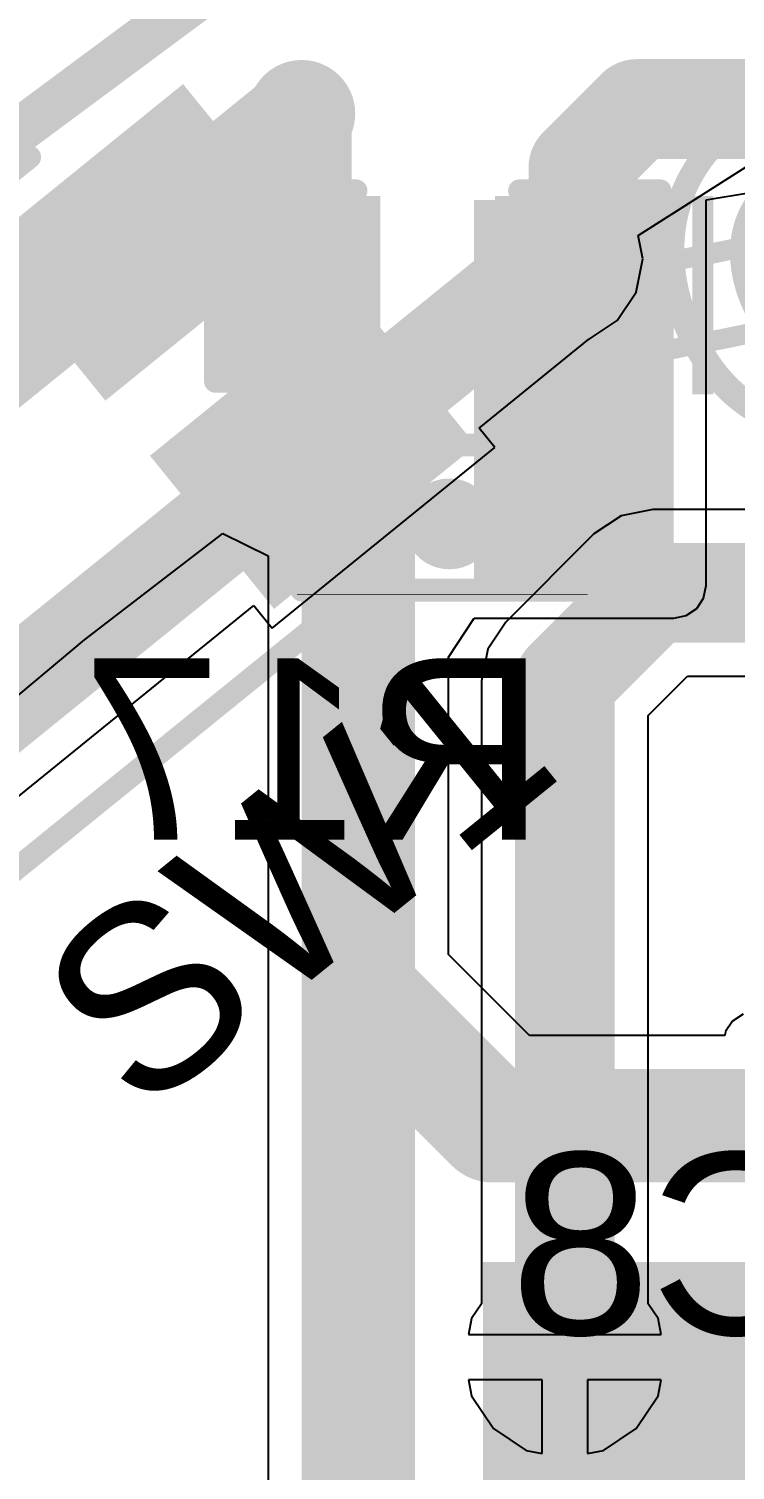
# Model space of a CAD drawing. Header units: millimetres. Extents: x -0.71 to 2.98, y -0.65 to 2.9.
# Drawn here: x 0.1429 to 0.2985, y 2.2481 to 2.5657 of the extents above; entities that cross this region are included whole.
import ezdxf

# ---------------------------------------------------------------- set-up
doc = ezdxf.new("R2010")
doc.units = ezdxf.units.MM
doc.header["$MEASUREMENT"] = 0
for name, color, linetype in [('BottomLayer', 5, 'Continuous'), ('BottomOverlay', 54, 'Continuous'), ('BottomPaste', 16, 'Continuous'), ('BottomSolder', 6, 'Continuous'), ('Mechanical2', 216, 'Continuous'), ('TopLayer', 1, 'Continuous'), ('TopOverlay', 2, 'Continuous'), ('TopPaste', 8, 'Continuous'), ('TopSolder', 216, 'Continuous'), ('ViaHoleLayer', 16, 'Continuous')]:
    doc.layers.add(name, color=color, linetype=linetype)
doc.styles.add('Arial', font='', dxfattribs={"height": 0.2})
doc.styles.get('Arial').set_extended_font_data('Arial')

# ---------------------------------------------------------------- blocks, each defined once
blk = doc.blocks.new('CAP_0603_B_225')
at = {"layer": 'BottomLayer'}
for points in [[(-0.045, -0.0175), (-0.045, 0.0175), (-0.015, 0.0175), (-0.015, -0.0175)], [(0.015, -0.0175), (0.015, 0.0175), (0.045, 0.0175), (0.045, -0.0175)]]:
    blk.add_hatch(color=5, dxfattribs=at).paths.add_polyline_path(points)
at = {"layer": 'BottomPaste'}
for points in [[(-0.045, -0.0175), (-0.045, 0.0175), (-0.015, 0.0175), (-0.015, -0.0175)], [(0.015, -0.0175), (0.015, 0.0175), (0.045, 0.0175), (0.045, -0.0175)]]:
    blk.add_hatch(color=16, dxfattribs=at).paths.add_polyline_path(points)
at = {"layer": 'BottomSolder'}
for points in [[(-0.04736, -0.01986), (-0.04736, 0.01986), (-0.01264, 0.01986), (-0.01264, -0.01986)], [(0.01264, -0.01986), (0.01264, 0.01986), (0.04736, 0.01986), (0.04736, -0.01986)]]:
    blk.add_hatch(color=6, dxfattribs=at).paths.add_polyline_path(points)
at = {"layer": 'BottomOverlay', "const_width": 0.005}
for points in [[(-0.049, 0.021), (-0.049, -0.021)], [(-0.018, 0.021), (-0.049, 0.021)], [(0.049, 0.021), (0.018, 0.021)], [(0.049, 0.021), (0.049, -0.021)], [(-0.018, -0.021), (-0.049, -0.021)], [(0.049, -0.021), (0.018, -0.021)]]:
    blk.add_lwpolyline(points, dxfattribs=at)
at = {"layer": 'BottomOverlay', "const_width": 0.0025}
for points in [[(-0.05025, 0.021, 1), (-0.04775, 0.021, 1)], [(-0.05025, 0.021, 1), (-0.04775, 0.021, 1)], [(-0.01925, 0.021, 1), (-0.01675, 0.021, 1)], [(0.01675, 0.021, 1), (0.01925, 0.021, 1)], [(0.04775, 0.021, 1), (0.05025, 0.021, 1)], [(0.04775, 0.021, 1), (0.05025, 0.021, 1)], [(-0.05025, -0.021, 1), (-0.04775, -0.021, 1)], [(-0.05025, -0.021, 1), (-0.04775, -0.021, 1)], [(-0.01925, -0.021, 1), (-0.01675, -0.021, 1)], [(0.01675, -0.021, 1), (0.01925, -0.021, 1)], [(0.04775, -0.021, 1), (0.05025, -0.021, 1)], [(0.04775, -0.021, 1), (0.05025, -0.021, 1)]]:
    blk.add_lwpolyline(points, format="xyb", close=True, dxfattribs=at)
blk = doc.blocks.new('TS_1185EC_C_D_B_254')
at = {"layer": 'TopLayer'}
for points in [[(-0.10039, 0.04724), (-0.05118, 0.04724), (-0.05118, 0.01181), (-0.10039, 0.01181)], [(0.05118, 0.04724), (0.10039, 0.04724), (0.10039, 0.01181), (0.05118, 0.01181)], [(-0.10039, -0.01181), (-0.05118, -0.01181), (-0.05118, -0.04724), (-0.10039, -0.04724)], [(0.05118, -0.01181), (0.10039, -0.01181), (0.10039, -0.04724), (0.05118, -0.04724)]]:
    blk.add_hatch(color=1, dxfattribs=at).paths.add_polyline_path(points)
at = {"layer": 'TopPaste'}
for points in [[(-0.10039, 0.04724), (-0.05118, 0.04724), (-0.05118, 0.01181), (-0.10039, 0.01181)], [(0.05118, 0.04724), (0.10039, 0.04724), (0.10039, 0.01181), (0.05118, 0.01181)], [(-0.10039, -0.01181), (-0.05118, -0.01181), (-0.05118, -0.04724), (-0.10039, -0.04724)], [(0.05118, -0.01181), (0.10039, -0.01181), (0.10039, -0.04724), (0.05118, -0.04724)]]:
    blk.add_hatch(color=8, dxfattribs=at).paths.add_polyline_path(points)
at = {"layer": 'TopSolder'}
for points in [[(-0.10439, 0.05124), (-0.04718, 0.05124), (-0.04718, 0.00781), (-0.10439, 0.00781)], [(0.04718, 0.05124), (0.10439, 0.05124), (0.10439, 0.00781), (0.04718, 0.00781)], [(-0.10439, -0.00781), (-0.04718, -0.00781), (-0.04718, -0.05124), (-0.10439, -0.05124)], [(0.04718, -0.00781), (0.10439, -0.00781), (0.10439, -0.05124), (0.04718, -0.05124)]]:
    blk.add_hatch(color=216, dxfattribs=at).paths.add_polyline_path(points)
at = {"layer": 'TopOverlay'}
for points, const_width in [([(-0.084, 0.061, 1), (-0.094, 0.061, 1)], 0.01), ([(-0.0965, 0.061, 1), (-0.0915, 0.061, 1)], 0.005), ([(-0.0865, 0.061, 1), (-0.0815, 0.061, 1)], 0.005), ([(-0.06925, 0.06, 1), (-0.06675, 0.06, 1)], 0.0025), ([(0.06675, 0.06, 1), (0.06925, 0.06, 1)], 0.0025), ([(-0.06925, -0.06, 1), (-0.06675, -0.06, 1)], 0.0025), ([(0.06675, -0.06, 1), (0.06925, -0.06, 1)], 0.0025)]:
    blk.add_lwpolyline(points, format="xyb", close=True, dxfattribs=dict(at, const_width=const_width))
at = {"layer": 'TopOverlay', "const_width": 0.005}
for points in [[(0.068, 0.06), (-0.068, 0.06)], [(0.068, -0.06), (-0.068, -0.06)]]:
    blk.add_lwpolyline(points, dxfattribs=at)
blk = doc.blocks.new('RES_0402_B_290')
at = {"layer": 'BottomLayer'}
for points in [[(-0.0095, 0.0125), (-0.0095, -0.0125), (-0.0275, -0.0125), (-0.0275, 0.0125)], [(0.0275, 0.0125), (0.0275, -0.0125), (0.0095, -0.0125), (0.0095, 0.0125)]]:
    blk.add_hatch(color=5, dxfattribs=at).paths.add_polyline_path(points)
at = {"layer": 'BottomPaste'}
for points in [[(-0.0095, 0.0125), (-0.0095, -0.0125), (-0.0275, -0.0125), (-0.0275, 0.0125)], [(0.0275, 0.0125), (0.0275, -0.0125), (0.0095, -0.0125), (0.0095, 0.0125)]]:
    blk.add_hatch(color=16, dxfattribs=at).paths.add_polyline_path(points)
at = {"layer": 'BottomSolder'}
for points in [[(-0.00733, 0.01467), (-0.00733, -0.01467), (-0.02967, -0.01467), (-0.02967, 0.01467)], [(0.02967, 0.01467), (0.02967, -0.01467), (0.00733, -0.01467), (0.00733, 0.01467)]]:
    blk.add_hatch(color=6, dxfattribs=at).paths.add_polyline_path(points)
at = {"layer": 'BottomOverlay'}
for points, const_width in [([(0.031, 0.016), (-0.031, 0.016)], 0.005), ([(-0.031, 0.016), (-0.031, -0.016)], 0.005), ([(0.032, 0.017), (-0.032, 0.017)], 0.000127), ([(0.031, 0.016), (0.031, -0.016)], 0.005), ([(0.031, -0.016), (-0.031, -0.016)], 0.005)]:
    blk.add_lwpolyline(points, dxfattribs=dict(at, const_width=const_width))
for points, const_width in [([(-0.03225, 0.016, 1), (-0.02975, 0.016, 1)], 0.0025), ([(-0.03225, 0.016, 1), (-0.02975, 0.016, 1)], 0.0025), ([(-0.03203, 0.017, 1), (-0.03197, 0.017, 1)], 0.0000635), ([(0.02975, 0.016, 1), (0.03225, 0.016, 1)], 0.0025), ([(0.02975, 0.016, 1), (0.03225, 0.016, 1)], 0.0025), ([(0.03197, 0.017, 1), (0.03203, 0.017, 1)], 0.0000635), ([(-0.03225, -0.016, 1), (-0.02975, -0.016, 1)], 0.0025), ([(-0.03225, -0.016, 1), (-0.02975, -0.016, 1)], 0.0025), ([(0.02975, -0.016, 1), (0.03225, -0.016, 1)], 0.0025), ([(0.02975, -0.016, 1), (0.03225, -0.016, 1)], 0.0025)]:
    blk.add_lwpolyline(points, format="xyb", close=True, dxfattribs=dict(at, const_width=const_width))

msp = doc.modelspace()

# ---------------------------------------------------------------- hatches: boundary and pattern name
at = {"layer": 'BottomLayer'}
h = msp.add_hatch(color=5, dxfattribs=at)
edge = h.paths.add_edge_path()
edge.add_arc((0.203, 2.547), 0.01181, 0, 360)
for points in [[(0.241, 2.443), (0.285, 2.443), (0.285, 2.528), (0.241, 2.528)], [(0.203, 2.45), (0.228, 2.45), (0.228, 2.473), (0.203, 2.473)], [(0.412, 2.244), (0.412, 2.294), (0.243, 2.294), (0.243, 2.244)]]:
    msp.add_hatch(color=5, dxfattribs=at).paths.add_polyline_path(points)
h = msp.add_hatch(color=5, dxfattribs=at)
edge = h.paths.add_edge_path()
edge.add_arc((0.259, 2.515), 0.01181, 0, 360)
h = msp.add_hatch(color=5, dxfattribs=at)
edge = h.paths.add_edge_path()
edge.add_arc((0.261, 2.273), 0.01181, 0, 360)
at = {"layer": 'BottomSolder'}
h = msp.add_hatch(color=6, dxfattribs=at)
edge = h.paths.add_edge_path()
edge.add_arc((0.203, 2.547), 0.00791, 0, 360)
h = msp.add_hatch(color=6, dxfattribs=at)
edge = h.paths.add_edge_path()
edge.add_arc((0.259, 2.515), 0.00791, 0, 360)
h = msp.add_hatch(color=6, dxfattribs=at)
edge = h.paths.add_edge_path()
edge.add_arc((0.261, 2.273), 0.00791, 0, 360)
at = {"layer": 'TopLayer'}
h = msp.add_hatch(color=1, dxfattribs=at)
edge = h.paths.add_edge_path()
edge.add_arc((0.203, 2.547), 0.01181, 0, 360)
h = msp.add_hatch(color=1, dxfattribs=at)
edge = h.paths.add_edge_path()
edge.add_arc((0.259, 2.515), 0.01181, 0, 360)
h = msp.add_hatch(color=1, dxfattribs=at)
edge = h.paths.add_edge_path()
edge.add_arc((0.261, 2.273), 0.01181, 0, 360)
at = {"layer": 'TopSolder'}
h = msp.add_hatch(color=216, dxfattribs=at)
edge = h.paths.add_edge_path()
edge.add_arc((0.203, 2.547), 0.00791, 0, 360)
h = msp.add_hatch(color=216, dxfattribs=at)
edge = h.paths.add_edge_path()
edge.add_arc((0.259, 2.515), 0.00791, 0, 360)
h = msp.add_hatch(color=216, dxfattribs=at)
edge = h.paths.add_edge_path()
edge.add_arc((0.261, 2.273), 0.00791, 0, 360)
at = {"layer": 'ViaHoleLayer'}
h = msp.add_hatch(color=16, dxfattribs=at)
edge = h.paths.add_edge_path()
edge.add_arc((0.203, 2.547), 0.00591, 0, 360)
h = msp.add_hatch(color=16, dxfattribs=at)
edge = h.paths.add_edge_path()
edge.add_arc((0.259, 2.515), 0.00591, 0, 360)
h = msp.add_hatch(color=16, dxfattribs=at)
edge = h.paths.add_edge_path()
edge.add_arc((0.261, 2.273), 0.00591, 0, 360)

# ---------------------------------------------------------------- linework, layer by layer
at = {"layer": 'BottomLayer'}
for p, q in [((0.29214, 2.528), (0.30188, 2.52965)), ((0.29214, 2.443), (0.29214, 2.528)), ((0.15512, 2.43107), (0.18562, 2.45447)), ((0.18562, 2.45447), (0.19562, 2.44954)), ((0.19562, 2.44954), (0.19562, 2.3535)), ((0.29159, 2.44027), (0.29214, 2.443)), ((0.29005, 2.43795), (0.29159, 2.44027)), ((0.23538, 2.42722), (0.241, 2.43586)), ((0.241, 2.43586), (0.285, 2.43586)), ((0.285, 2.43586), (0.28773, 2.43641)), ((0.28773, 2.43641), (0.29005, 2.43795)), ((0.09923, 2.38418), (0.15512, 2.43107)), ((0.23538, 2.36174), (0.23538, 2.42722)), ((0.25324, 2.34388), (0.23538, 2.36174)), ((0.19562, 2.3535), (0.19562, 2.12174)), ((0.29795, 2.34705), (0.29641, 2.34473)), ((0.30027, 2.34859), (0.29795, 2.34705)), ((0.29624, 2.34388), (0.25324, 2.34388)), ((0.29641, 2.34473), (0.29624, 2.34388))]:
    msp.add_line(p, q, dxfattribs=at)
for points, const_width in [([(0.203, 2.509), (0.203, 2.547)], 0.022), ([(0.264, 2.53511), (0.27689, 2.548)], 0.022), ([(0.27689, 2.548), (0.325, 2.548)], 0.022), ([(0.264, 2.458), (0.264, 2.53511)], 0.022), ([(0.2155, 2.3535), (0.2155, 2.458)], 0.025), ([(0.2155, 2.1135), (0.2155, 2.3535)], 0.025), ([(0.2155, 2.3535), (0.245, 2.324)], 0.025), ([(0.245, 2.324), (0.346, 2.324)], 0.025)]:
    msp.add_lwpolyline(points, dxfattribs=dict(at, const_width=const_width))
for points, const_width in [([(0.1975, 2.547, 1), (0.2085, 2.547, 1)], 0.011), ([(0.27139, 2.548, 1), (0.28239, 2.548, 1)], 0.011), ([(0.27139, 2.548, 1), (0.28239, 2.548, 1)], 0.011), ([(0.2585, 2.53511, 1), (0.2695, 2.53511, 1)], 0.011), ([(0.2585, 2.53511, 1), (0.2695, 2.53511, 1)], 0.011), ([(0.1975, 2.509, 1), (0.2085, 2.509, 1)], 0.011), ([(0.20925, 2.458, 1), (0.22175, 2.458, 1)], 0.0125), ([(0.2585, 2.458, 1), (0.2695, 2.458, 1)], 0.011), ([(0.20925, 2.3535, 1), (0.22175, 2.3535, 1)], 0.0125), ([(0.20925, 2.3535, 1), (0.22175, 2.3535, 1)], 0.0125), ([(0.20925, 2.3535, 1), (0.22175, 2.3535, 1)], 0.0125), ([(0.23875, 2.324, 1), (0.25125, 2.324, 1)], 0.0125), ([(0.23875, 2.324, 1), (0.25125, 2.324, 1)], 0.0125)]:
    msp.add_lwpolyline(points, format="xyb", close=True, dxfattribs=dict(at, const_width=const_width))
at = {"layer": 'Mechanical2', "const_width": 0.01}
msp.add_lwpolyline([(2.97335, 1.12706, 1), (-0.56996, 1.12706, 1)], format="xyb", close=True, dxfattribs=at)
at = {"layer": 'TopLayer'}
for p, q in [((0.27716, 2.52013), (0.30791, 2.53972)), ((0.27818, 2.515), (0.27716, 2.52013)), ((0.27672, 2.50766), (0.27818, 2.515)), ((0.27256, 2.50144), (0.27672, 2.50766)), ((0.26634, 2.49728), (0.27256, 2.50144)), ((0.24212, 2.47772), (0.26626, 2.49727)), ((0.26626, 2.49727), (0.26634, 2.49728)), ((0.2456, 2.47343), (0.24212, 2.47772)), ((0.19647, 2.43365), (0.2456, 2.47343)), ((0.27338, 2.45836), (0.26742, 2.45438)), ((0.2804, 2.45975), (0.27338, 2.45836)), ((0.32463, 2.45975), (0.2804, 2.45975)), ((0.26742, 2.45438), (0.24802, 2.43498)), ((0.1238, 2.38299), (0.19247, 2.43859)), ((0.19247, 2.43859), (0.19647, 2.43365)), ((0.24802, 2.43498), (0.24404, 2.42902)), ((0.24404, 2.42902), (0.24265, 2.422)), ((0.24265, 2.422), (0.24265, 2.28479)), ((0.27935, 2.4144), (0.288, 2.42305)), ((0.288, 2.42305), (0.32475, 2.42305)), ((0.27935, 2.28479), (0.27935, 2.4144)), ((0.24265, 2.28479), (0.24045, 2.28151)), ((0.28155, 2.28151), (0.27935, 2.28479)), ((0.24045, 2.28151), (0.23976, 2.278)), ((0.28224, 2.278), (0.28155, 2.28151)), ((0.23976, 2.278), (0.28224, 2.278)), ((0.256, 2.268), (0.23976, 2.268)), ((0.23976, 2.268), (0.24045, 2.26449)), ((0.256, 2.25176), (0.256, 2.268)), ((0.28224, 2.268), (0.266, 2.268)), ((0.266, 2.268), (0.266, 2.25176)), ((0.28155, 2.26449), (0.28224, 2.268)), ((0.24045, 2.26449), (0.24528, 2.25728)), ((0.27672, 2.25728), (0.28155, 2.26449)), ((0.24528, 2.25728), (0.25249, 2.25245)), ((0.26951, 2.25245), (0.27672, 2.25728)), ((0.25249, 2.25245), (0.256, 2.25176)), ((0.266, 2.25176), (0.26951, 2.25245))]:
    msp.add_line(p, q, dxfattribs=at)
at = {"layer": 'TopLayer', "const_width": 0.022}
for points in [[(0.17876, 2.52737), (0.203, 2.547)], [(0.16832, 2.51864), (0.17876, 2.52737)], [(0.15774, 2.51008), (0.16832, 2.51864)], [(0.21659, 2.48065), (0.259, 2.515)], [(0.06109, 2.43182), (0.15774, 2.51008)], [(0.20548, 2.47275), (0.21659, 2.48065)], [(0.09826, 2.38592), (0.19491, 2.46418)], [(0.261, 2.422), (0.2804, 2.4414)], [(0.2804, 2.4414), (0.34555, 2.4414)], [(0.261, 2.273), (0.261, 2.422)]]:
    msp.add_lwpolyline(points, dxfattribs=at)
at = {"layer": 'TopLayer', "const_width": 0.011}
for points in [[(0.1975, 2.547, 1), (0.2085, 2.547, 1)], [(0.17326, 2.52737, 1), (0.18426, 2.52737, 1)], [(0.17326, 2.52737, 1), (0.18426, 2.52737, 1)], [(0.16282, 2.51864, 1), (0.17382, 2.51864, 1)], [(0.16282, 2.51864, 1), (0.17382, 2.51864, 1)], [(0.2535, 2.515, 1), (0.2645, 2.515, 1)], [(0.15224, 2.51008, 1), (0.16324, 2.51008, 1)], [(0.15224, 2.51008, 1), (0.16324, 2.51008, 1)], [(0.21109, 2.48065, 1), (0.22209, 2.48065, 1)], [(0.21109, 2.48065, 1), (0.22209, 2.48065, 1)], [(0.19998, 2.47275, 1), (0.21098, 2.47275, 1)], [(0.18941, 2.46418, 1), (0.20041, 2.46418, 1)], [(0.2749, 2.4414, 1), (0.2859, 2.4414, 1)], [(0.2749, 2.4414, 1), (0.2859, 2.4414, 1)], [(0.2555, 2.422, 1), (0.2665, 2.422, 1)], [(0.2555, 2.422, 1), (0.2665, 2.422, 1)], [(0.2555, 2.273, 1), (0.2665, 2.273, 1)]]:
    msp.add_lwpolyline(points, format="xyb", close=True, dxfattribs=at)

# ---------------------------------------------------------------- block references
for name, p, rotation in [('TS_1185EC_C_D_B_254', (0.128, 2.448), 219), ('CAP_0603_B_225', (0.233, 2.509), 180), ('RES_0402_B_290', (0.234, 2.458), 180)]:
    msp.add_blockref(name, p, dxfattribs=dict(rotation=rotation))

# ---------------------------------------------------------------- texts
at = {"layer": 'BottomOverlay', "style": 'Arial', "text_generation_flag": 2}
msp.add_text('#', height=0.06, rotation=90, dxfattribs=at).set_placement((0.3314, 2.53133))
for s, p in [('R17', (0.25698, 2.38701)), ('C8', (0.32032, 2.27801))]:
    msp.add_text(s, height=0.04, dxfattribs=at).set_placement(p)
at = {"layer": 'TopOverlay', "style": 'Arial'}
for s, height, rotation, p in [('@', 0.06, 31.5, (0.29419, 2.47095)), ('SW1', 0.04, 39, (0.16726, 2.32539))]:
    msp.add_text(s, height=height, rotation=rotation, dxfattribs=at).set_placement(p)

doc.saveas('drawing.dxf')
